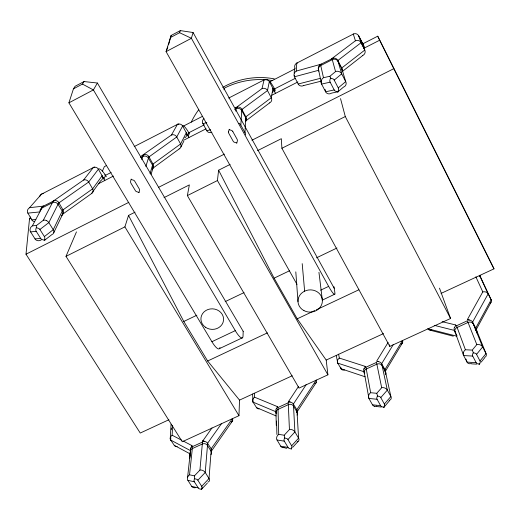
<?xml version="1.0" encoding="UTF-8"?>
<svg xmlns="http://www.w3.org/2000/svg" width="520" height="520" viewBox="0 0 520 520"><rect width="100%" height="100%" fill="white"/><g stroke="black" fill="none" stroke-linecap="round" stroke-linejoin="round"><path stroke-width="0.78" d="M243.191 331.24L243.029 336.082A15.86 3.569 65 0 1 235.281 330.636L93.392 89.921L82.453 84.078L73.444 88.842L68.913 102.823L211.919 341.705A15.801 3.906 65.2 0 0 219.98 347.457M76.46 231.881L66.001 256.347L182.267 441.734L238.959 415.688L239.519 400.114L207.656 361.01L183.794 321.477L128.537 215.436L135.057 212.167M245.486 134.953L245.511 134.57A4.134 3.425 39.2 0 0 244.992 132.607L245.707 117.767A45.929 6.292 63.4 0 1 245.843 116.825L241.917 109.466L267.495 90.571L269.328 81.562A3.906 3.861 11.4 0 0 264.056 79.905L228.683 98.066M172.647 425.607L172.12 435.207L182 440.394M190.431 454.051L174.291 445.354L170.69 440.063L170.82 437.678M171.269 429.715L171.359 428.123M228.514 131.95L228.858 130.41A5.798 5.564 4.9 0 1 229.249 129.662L231.862 130.501A3.302 3.166 5.7 0 1 232.823 131.553M171.073 424.242L170.242 438.861M244.992 132.607L240.832 125.093L241.742 110.552A54.301 7.442 63.4 0 1 241.917 109.466M303.726 85.462A4.231 4.062 -83.5 0 1 298.161 84.038L294.463 76.778L294.574 75.251M294.183 73.086L294.495 68.919M235.833 111.169L236.022 108.843A58.455 8.229 63.4 0 1 236.294 107.51L237.049 107.205M189.54 474.799L194.395 475.865L199.933 470.087L202.312 444.015A39.059 11.57 66.6 0 0 202.41 442.084L192.446 446.647A38.994 11.921 66.7 0 1 192.322 448.591L189.54 474.799A4.543 3.991 -45.6 0 0 187.577 477.457L187.408 478.589A3.79 3.328 -45.6 0 0 187.889 480.331M168.922 419.731L140.238 433.05L26 254.208L29.51 218.907L30.602 216.931M190.359 451.366L189.664 458.406L190.508 450.522L187.583 477.457M467.538 319.332L482.788 291.896L475.878 276.829M164.015 197.619L189.358 184.893L187.363 195.592L299.033 388.089L327.912 374.822L217.425 180.544L218.614 170.196L230.145 164.405M467.512 319.572L467.532 319.436A1.287 0.637 -8.6 0 0 467.818 319.923L467.903 319.904M224.036 89.798L224.237 88.218A75.329 71.851 0 0 1 272.441 80.548M245.882 120.549A4.394 3.848 50 0 0 246.155 119.892A4.115 3.621 47.3 0 0 245.837 116.825L271.278 97.747L272.922 88.484L275.49 93.255M45.487 239.564L52.123 234.41A4.817 3.478 42.7 0 0 53.84 232.544L53.898 231.524A4.017 2.905 42.7 0 0 53.248 229.697L48.822 222.625A4.03 2.912 43.1 0 0 47.359 221.084L46.273 220.48M236.294 107.51L235.358 108.127L262.028 88.608L264.056 79.905A15.607 1.69 63.1 0 1 264.543 79.761M368.68 395.428L368.485 396.604A3.842 3.328 -58.6 0 0 368.907 398.431L372.482 404.8A3.829 3.315 -58.4 0 0 373.75 406.01L374.764 406.309M463.45 352.501L463.242 353.697A3.881 3.302 -64 0 0 463.638 355.57L467.071 362.128A3.874 3.289 -63.8 0 0 468.312 363.382L469.3 363.701A4.647 3.946 -63.8 0 0 471.146 363.474M168.584 44.785L171.106 35.484L180.336 30.602L193.083 32.52L334.21 288.269M193.083 32.52L191.399 38.291L328.647 286.383A16.107 2.184 64.4 0 0 334.874 292.695L333.976 286.695M151.112 174.343L152.925 168.175M298.389 386.633L288.6 401.434M150.046 173.556L152.542 165.165A45.22 10.348 63.4 0 1 152.99 164.073L180.596 143.988L186.258 132.795L188.91 137.442M190.645 448.292L190.801 447.856M171.106 35.484L166.082 51.623L296.992 284.362M288.652 401.265L288.626 401.356A1.235 0.663 -14.8 0 0 288.724 401.934M288.386 402.135L288.223 402.662M145.853 166.413L148.441 158.165A53.462 12.239 63.4 0 1 148.993 156.904L176.748 136.981L182.624 126.022A3.854 3.744 29.3 0 0 177.424 124.391L134.212 146.582M66.001 256.347L124.891 226.869L128.537 215.436M363.857 369.025L364.026 368.57M141.772 159.523L142.773 156.501A57.551 13.383 63.4 0 1 143.526 154.941L144.267 154.642M170.287 37.629L179.602 32.702L180.336 30.602M167.797 47.073L166.082 51.623L191.399 38.291L179.602 32.702M211.991 427.915L202.924 440.746M203.028 440.479L202.963 440.654A1.222 0.67 -18.3 0 0 203.008 441.181M202.858 440.928L202.475 441.916M102.434 171.093L104.338 166.647L106.502 165.535M276.166 408.785L276.003 409.234A3.783 3.211 -42.7 0 0 276.263 411.899M454.5 327.164L454.337 327.574A3.868 3.204 -53.5 0 0 454.46 330.428A44.805 2.522 64 0 1 455.156 332.28L463.638 355.57L472.719 356.07L476.164 362.681A3.127 2.736 -13.2 0 0 476.99 363.603L479.382 364.338A5.486 4.817 -13 0 0 479.798 363.695L480.233 362.356A3.179 2.782 -13.1 0 0 479.993 360.958M53.833 232.537L62.302 214.936M180.967 146.9L183.827 141.16M40.703 238.427A3.218 2.925 20.8 0 0 41.684 239.415L44.239 240.201A5.655 5.135 21 0 0 44.577 239.506L44.831 238.069A3.27 2.971 20.9 0 0 44.376 236.567L39.904 229.476A3.224 2.931 21.6 0 0 38.916 228.482L36.355 227.689A5.668 5.154 21.3 0 0 36.017 228.391L35.77 229.833A3.283 2.983 21.5 0 0 36.224 231.342L40.703 238.427L35.041 238.914L30.589 231.888A4.069 3.906 -30 0 1 30.011 229.905L30.18 228.664A4.875 4.68 -30.1 0 1 32.351 225.875L41.906 208.052A56.57 18.779 63.4 0 1 43.16 206.258L54.327 200.623M475.651 330.59L491.094 302.166M475.079 328.985L475.846 327.587M479.986 276.913A3.744 3.204 -19.1 0 0 479.713 275.269L491.153 299.786L475.703 328.159A4.056 3.1 10.7 0 1 475.741 330.46M484.757 357.344A4.803 3.666 19.7 0 0 486.038 356.168L486.35 355.251A4.004 3.055 19.6 0 0 486.044 353.574L482.638 346.976L473.33 323.98A44.941 1.748 63.8 0 0 472.57 322.147L488.137 293.852L479.603 275.535M73.444 88.842L75.108 86.281L84.038 81.555L97.383 83.018L93.392 89.921L68.913 102.823M385.028 371.878L402.474 342.849M389.155 400.394A4.674 3.439 24.8 0 0 390.995 399.003L391.248 398.125A3.894 2.867 24.8 0 0 390.871 396.507L387.329 390.098L382.103 365.657A44.259 5.583 64.7 0 0 381.647 363.721L393.367 344.442M388.115 342.433L376.772 360.965A1.254 0.657 -11.4 0 0 376.961 361.53M82.453 84.078L84.038 81.555M297.017 411.976L316.336 382.388M316.167 380.172L296.829 409.728A3.868 2.775 19.7 0 1 296.66 412.51M297.141 441.857A4.563 3.211 28.7 0 0 298.818 440.55L299.013 439.712A3.802 2.678 28.7 0 0 298.578 438.146L294.905 431.912L293.527 406.12A43.609 9.197 65.6 0 0 293.351 404.085L306.183 384.651M211.224 451.38L232.596 420.829M232.317 418.697L211.205 448.767A50.824 14.898 66.6 0 1 211.114 451.295A3.796 3.289 4.1 0 1 211.016 454.584M221.422 423.728L207.571 443.3A42.991 12.597 66.6 0 1 207.48 445.432L205.231 472.485L209.02 478.543A3.731 2.483 31.6 0 1 209.514 480.058L209.365 480.863A4.472 2.977 31.7 0 1 207.85 482.092M44.369 236.574L53.248 229.697L62.231 211.114A44.532 14.157 63.4 0 1 62.985 209.885L92.612 188.851L102.063 175.851L104.787 180.375M191.353 446.901L191.834 446.29M52.572 201.578L83.584 180.011L93.262 167.609A15.164 4.212 62.6 0 1 94.79 167.186M62.894 213.961L62.147 214.611M481.195 362.076L484.594 357.916M472.57 322.147L475.703 328.159A53.125 2.067 63.8 0 1 476.606 330.343L486.038 353.574L479.986 360.965L476.548 354.341L482.638 346.976A4.011 3.075 19.8 0 0 481.325 345.507L480.22 344.91A4.803 3.686 19.8 0 0 476.808 344.604L472.219 350.097L465.413 349.759A4.654 3.958 -64 0 0 463.437 352.501M389.441 400.784L383.871 407.31L381.491 406.594A3.055 2.672 -6.7 0 1 380.653 405.697L377.072 399.276A3.114 2.73 -6.6 0 1 376.786 397.917L377.163 396.611A5.375 4.719 -6.7 0 1 377.559 395.98L379.938 396.695A3.055 2.684 -6.5 0 1 380.783 397.599L384.358 404.034A3.107 2.717 -6.6 0 1 384.644 405.385L384.26 406.679A5.362 4.7 -6.4 0 1 383.864 407.31A7.514 1.001 65.6 0 0 383.955 406.796M384.358 404.034L390.871 396.507L385.509 371.846A52.325 6.604 64.7 0 0 384.956 369.538L381.647 363.721M380.783 397.599L387.329 390.098A3.9 2.879 24.9 0 0 386.016 388.668L384.937 388.063A4.674 3.451 25 0 0 381.687 387.712L376.76 393.309L370.643 392.71A4.602 3.985 -58.6 0 0 368.667 395.428M319.345 65.37L319.761 64.955M42.042 207.142L42.439 206.739A3.607 3.107 -52.4 0 1 42.588 206.589L42.725 206.511M194.441 475.937A7.3 2.197 68.1 0 0 194.675 478.719A5.194 4.459 4.4 0 0 194.298 479.291L194.006 480.519A3.003 2.581 4.6 0 0 194.357 481.806L198.198 487.877A2.951 2.529 4.3 0 0 199.062 488.722L201.396 489.398L207.279 483.184M292.819 447.2L298.044 441.435M291.636 445.79L287.931 439.543A3.003 2.613 -0.4 0 0 287.072 438.666L284.707 437.964A5.278 4.596 -0.6 0 0 284.343 438.581L284.005 439.849A3.055 2.659 -0.5 0 0 284.323 441.168L288.041 447.408A2.997 2.6 -0.7 0 0 288.899 448.279L291.252 448.975A5.265 4.576 -0.4 0 0 291.616 448.37L291.961 447.109A3.049 2.646 -0.6 0 0 291.642 445.79L298.578 438.146L297.05 412.146A51.552 10.875 65.6 0 0 296.829 409.728L293.351 404.085M287.931 439.543L294.905 431.912A3.809 2.684 28.9 0 0 293.586 430.515L292.539 429.916A4.57 3.224 28.9 0 0 289.445 429.526L284.193 435.214L278.726 434.375L278.031 409.376A39.553 8.86 65.8 0 0 277.914 407.518L288.178 402.825A39.617 8.482 65.6 0 1 288.32 404.671L289.439 429.52M201.396 489.398A5.181 4.439 4.5 0 0 201.74 488.807L202.04 487.584A2.997 2.568 4.4 0 0 201.689 486.304L209.02 478.543L211.114 451.295L207.48 445.432A3.802 3.302 4.4 0 0 202.312 444.015L192.322 448.591A3.796 3.296 4.9 0 0 190.593 452.582M201.682 486.304L197.853 480.226L205.231 472.485A3.731 2.496 31.9 0 0 203.911 471.113L202.891 470.522A4.479 2.99 31.9 0 0 199.94 470.093M62.445 214.357L91.403 193.661L100.718 180.707A3.822 3.562 20.6 0 0 102.056 175.851M338.247 87.893L334.204 80.1A3.374 3.256 -19 0 0 333.255 79.008L330.623 78.15A5.935 5.72 -19.8 0 0 330.2 78.923L329.803 80.509A3.432 3.315 -19.5 0 0 330.142 82.16L334.197 89.941A3.367 3.244 -18.9 0 0 335.14 91.02L337.76 91.877A5.915 5.7 -18.1 0 0 338.182 91.111L338.585 89.531A3.425 3.296 -18.5 0 0 338.254 87.887L345.709 81.608L341.881 68.835A46.664 1.97 63.4 0 1 341.673 68.049L337.825 60.509L361.082 42.705L358.592 35.672L363.61 45.273M334.204 80.1L341.712 73.853L338.052 61.406A55.166 2.333 63.4 0 1 337.825 60.509M335.543 71.585L329.901 76.245L323.479 77.721A5.064 4.641 -80.8 0 0 321.295 80.607L321.094 81.933A4.225 3.868 -80.9 0 0 321.581 84.078L325.618 91.78A4.212 3.854 -80.1 0 0 327.048 93.314L328.178 93.769A5.05 4.622 -80.1 0 0 331.513 93.126L337.968 91.767L343.551 87.055A5.044 4.446 34.4 0 0 345.911 84.812L346.157 83.642A4.205 3.712 34.3 0 0 345.716 81.608L341.712 73.853A4.212 3.725 35.2 0 0 340.249 72.195L339.066 71.578A5.05 4.466 35.2 0 0 335.55 71.591L332.274 59.651A59.384 2.736 63.4 0 1 332.046 58.559L332.807 58.24M362.837 55.445L342.257 71.559A4.309 4.167 -21.9 0 0 341.881 68.835L338.052 61.406A4.323 4.186 -22.7 0 0 332.274 59.651L320.743 65.54A4.303 4.173 -19.5 0 0 318.844 71.207L321.581 84.078L330.148 82.16M39.904 229.476L48.822 222.625L58.019 204.308A52.65 16.744 63.4 0 1 58.923 202.885L88.706 182.013L98.397 169.214A11.382 3.127 62.6 0 1 105.489 175.396L106.32 176.781M323.479 77.721L320.743 65.54A59.273 3.4 63.4 0 1 320.574 64.422L331.156 59.15L355.426 40.762L353.256 33.956L353.685 34.619M245.531 121.076L269.588 102.927M152.36 168.584L179.147 148.98M140.446 156.656L171.457 134.999L177.424 124.391A15.386 2.99 62.9 0 1 178.886 124.365M331.214 59.111L332.046 58.559M142.545 155.584L143.526 154.941M222.697 87.419C238.134 78.533 256.783 75.55 274.261 78.858M183.742 125.931L202.508 116.311M269.646 81.887L294.911 68.933M105.391 175.389L111.169 172.432M188.461 132.925L204.353 124.806M274.417 88.992L295.367 78.286M361.822 44.317L377.715 36.192L494 268.84L441.044 293.417M140.608 157.606L142.773 156.501A4.173 3.939 17.2 0 1 148.441 158.165L152.542 165.165A4.167 3.926 16.2 0 1 152.152 169.578M234.624 109.558L236.022 108.843A4.225 4.075 4.5 0 1 241.742 110.552L245.707 117.767A4.219 4.062 3.5 0 1 245.719 121.563M29.51 218.907L30.953 218.172M98.241 183.833L113.438 176.078M183.619 140.263L206.05 128.817M271.889 95.219L297.934 81.926M363.772 48.328L379.691 40.209L377.715 36.192M26 254.208L128.817 202.339M158.502 187.363L224.393 154.122M251.908 140.244L393.829 68.647L379.691 40.209M257.543 150.644L281.327 138.697L281.899 148.265L389.799 346.392L450.56 318.481L439.485 288.145M187.363 195.592L217.425 180.544M281.899 148.265L345.287 116.532L340.529 98.624M183.794 321.477L196.865 315.211M225.18 301.632L244.056 292.578M218.614 170.196L274.111 278.161L289.464 270.797M316.511 257.822L336.986 248.008M242.587 337.695L219.505 348.595M322.777 299.923L334.834 294.138M211.919 341.705L235.281 330.636M320.613 290.192L328.647 286.383M207.656 361.01L267.41 332.865M274.111 278.161L297.219 318.819L314.821 310.531M316.284 309.842L358.82 289.803M239.519 400.114L292.208 375.772M327.912 374.822L326.196 360.068L383.519 333.587M321.483 64.097L296.257 71.071L296.764 63.109L353.269 34.093A4.004 3.933 -37.2 0 1 358.612 35.776L363.916 46.306L362.882 43.836A3.958 0.878 -27.3 0 0 361.712 43.764M294.463 76.778L318.702 70.272A54.997 3.361 63.4 0 0 318.844 71.207M298.22 84.006L320.209 78.377M303.758 85.527L321.432 81.081M206.843 122.707L202.897 123.604L206.733 130.656L210.691 129.812M334.197 89.941L325.618 91.78L325.104 89.453M333.171 58.162L333.638 58.11A4.284 4.088 50.2 0 1 337.89 60.476M237.393 107.133L237.835 107.088A4.219 3.854 52.1 0 1 241.989 109.434M144.593 154.577L145.022 154.537A4.154 3.627 52.6 0 1 149.071 156.865M54.639 200.564L55.042 200.538A4.095 3.413 52.8 0 1 59.007 202.846M43.771 206.083L29.562 207.688L41.47 194.207L93.262 167.609A3.816 3.621 32.6 0 1 98.397 169.214L103.981 179.036L105.489 175.396A3.77 0.812 -30.6 0 0 104.819 175.045M32.344 225.869L36.576 225.414L43.277 220.305L52.397 202.69A56.673 18.226 63.4 0 1 53.599 200.922M39.111 212.004L27.885 213.122L31.837 219.843L35.88 219.518M30.589 231.888L36.231 231.335M468.117 319.917L468.709 319.956M476.164 362.681L467.071 362.128L465.959 359.093M471.458 363.838L476.574 364.156M377.423 361.53L377.832 361.562M194.643 478.693L196.989 479.375A2.951 2.535 4.7 0 1 197.86 480.226M138.873 192.381L136.292 191.575A3.25 3.035 16 0 1 135.323 190.554L130.982 183.248A3.315 3.1 16.9 0 1 130.559 181.701L130.852 180.206A5.727 5.362 16.6 0 1 131.216 179.484L133.803 180.297A3.256 3.049 17 0 1 134.778 181.317L139.113 188.636A3.308 3.087 16.1 0 1 139.529 190.183L139.237 191.659A5.713 5.337 16.4 0 1 138.873 192.381A7.794 1.956 63.3 0 0 139.12 192.472M289.146 401.928L289.575 401.973M377.072 399.276L368.914 398.431L364.462 373.711A44.129 6.312 64.9 0 0 364.059 371.755A3.816 3.211 -48.4 0 1 363.883 369.031M372.482 404.8L380.653 405.697M376.701 406.523L381.31 407.037M203.32 441.162L203.84 441.22M468.969 319.989L469.424 320.053M378.072 361.595L378.521 361.666M289.815 401.999L290.245 402.077M283.069 447.642L282.042 447.363A3.802 3.322 -52.2 0 1 280.735 446.193L277.036 439.998A3.809 3.335 -52.2 0 1 276.582 438.21L276.764 437.06A4.563 3.998 -52.3 0 1 278.733 434.382M277.036 439.998L284.329 441.168M204.067 441.259L204.483 441.337M280.735 446.193L288.041 447.408M284.804 447.928L286.858 448.272M194.363 481.806L187.889 480.331L191.705 486.356A3.783 3.315 -45.7 0 0 193.044 487.487L194.09 487.747A4.537 3.978 -45.7 0 0 195.624 487.591M191.705 486.356L198.198 487.877M442.13 321.659L455.377 324.903L456.372 325.683M434.213 325.338L454.46 330.428L455.865 333.086M428.006 328.796L456.846 336.206M430.06 330.187L453.278 336.18M365.794 367.146L364.975 366.308L339.339 358.072L338.585 354.172M336.265 355.362L337.74 363.123L364.059 371.755L364.806 373.041M337.74 363.123L341.042 368.745L365.144 376.792M277.836 407.413L277.18 406.517L254.56 397.176L254.319 393.218M252.571 394.024L253.045 402.129L276.269 411.892A43.485 9.88 65.8 0 1 276.387 413.946A3.854 3.387 -0.2 0 1 278.031 409.376L288.32 404.671A3.861 3.4 -0.9 0 1 293.527 406.12L297.05 412.146A3.854 3.387 -1.1 0 1 297.135 415.084M276.146 415.948L256.503 407.582L253.045 402.129M183.411 441.135L191.88 445.582L192.387 446.537M170.69 440.063L190.268 450.522M239.005 123.24L239.375 123.474A4.147 3.445 39.9 0 1 240.838 125.093M277.18 406.517L277.225 406.575A1.326 0.702 -44.3 0 1 277.336 407.147M297.219 318.819L326.196 360.068M124.891 226.869L238.959 415.688M97.383 83.018L243.185 331.344M58.923 202.885L62.985 209.885A3.998 3.152 49.3 0 1 63.453 212.752A4.264 3.341 51.4 0 1 63.258 213.363M92.612 188.851L88.706 182.013A4.088 3.328 48.5 0 0 83.616 180.069M189.612 134.16L188.838 132.795A11.544 2.204 62.9 0 0 182.624 126.022L188.123 136.071L188.838 132.795A3.802 0.839 -29.6 0 0 188.26 132.496M232.817 131.553L237.016 139.107A3.348 3.204 4.7 0 1 237.393 140.699L237.049 142.227A5.785 5.538 5.2 0 1 236.659 142.968L234.058 142.136A3.296 3.152 4.4 0 1 233.097 141.089L228.897 133.549A3.354 3.218 5.3 0 1 228.514 131.95M148.993 156.904L152.99 164.073A4.05 3.38 48.7 0 1 153.381 167.044A4.329 3.588 51 0 1 153.153 167.674M176.748 136.981L180.596 143.988A4.134 3.543 47.1 0 1 179.12 148.915M275.353 90.356L274.599 88.959A11.713 1.228 63.1 0 0 269.328 81.562L274.736 91.845L274.599 88.959A3.868 0.865 -28.5 0 0 273.825 88.751M267.495 90.571L271.278 97.747M345.287 116.532L450.56 318.481M456.989 335.797L455.156 332.28A4.011 3.555 -13.2 0 1 457.125 327.45A40.748 2.151 64 0 0 456.488 325.774L467.363 320.794A40.82 1.729 63.9 0 1 468.039 322.459L476.801 344.591M191.88 445.582L191.912 445.647A1.326 0.657 -46.7 0 1 191.958 446.245M488.137 293.852L491.153 299.786M362.206 46.209A4.011 3.874 -29.9 0 0 362.161 42.848L364.618 47.697M361.082 42.705L364.787 50.063A4.258 4.024 39.6 0 1 362.804 55.38M393.829 68.647L494 268.84M465.413 349.759L457.125 327.45L468.039 322.459A4.024 3.562 -14 0 1 473.33 323.98L476.606 330.343A4.011 3.549 -14 0 1 476.749 332.95M362.167 42.848L364.787 50.063L341.673 68.049A4.173 3.874 43.7 0 1 341.952 71.025M389.428 344.819L389.799 346.392M381.68 387.706L376.857 364.169A40.209 5.207 64.8 0 0 376.454 362.414L365.892 367.244A40.138 5.603 64.9 0 1 366.262 369.012L370.643 392.71M340.737 367.172L341.042 368.745M318.949 272.35L322.381 300.437M302.198 263.653L304.636 291.148M295.802 271.875L297.986 301.62M276.569 421.05L276.9 434.473M275.958 412.237L276.276 425.412M191.25 122.174A75.329 71.851 0 0 1 198.731 109.701M43.238 193.661A15.034 4.947 62.4 0 0 41.47 194.207A3.79 3.549 33.5 0 0 39.669 196.716M27.827 213.148A4.108 3.998 -11.8 0 1 29.595 207.747M34.684 221.676A4.101 3.991 -13.4 0 1 31.779 219.882M92.671 188.832A4.075 3.322 48 0 1 91.37 193.603M61.561 215.8A4.127 3.783 21.2 0 0 62.231 211.114L58.019 204.308A4.134 3.796 22 0 0 52.397 202.69L41.906 208.052A4.134 3.776 22.3 0 0 39.949 211.296M42.679 206.394A0.832 0.364 -42.2 0 1 43.251 206.135M35.035 238.914A4.062 3.887 -31.2 0 0 36.576 240.286L37.772 240.662A4.869 4.667 -31.2 0 0 41.21 239.909M43.277 220.311A4.83 3.491 43 0 1 46.28 220.467M45.455 239.506A7.67 2.646 63.1 0 1 44.259 240.247M36.38 227.721A7.67 2.646 63 0 1 36.608 225.466M41.035 209.339A4.154 4.05 -14.4 0 1 42.068 207.161M54.334 200.72A3.666 2.977 -57.4 0 1 54.639 200.649M62.953 213.714A4.173 2.769 82 0 1 62.842 213.876M252.993 402.162A3.842 3.315 -40.2 0 1 254.592 397.228M259.012 408.87A3.835 3.302 -40.2 0 1 256.458 407.622M316.225 380.159A3.868 2.847 18.8 0 1 314.711 383.663M293.384 404.079A3.783 2.743 19.4 0 0 291.089 402.304A4.043 2.827 20.2 0 0 290.342 402.077M284.758 438.016A7.404 1.606 66.7 0 1 284.245 435.299M291.551 447.922A7.404 1.619 66.8 0 1 291.258 448.994M284.583 447.499A4.556 3.985 -52.3 0 1 283.069 447.649M277.608 407.037A1.982 0.403 -50.7 0 1 277.089 407.726M276.374 408.831A4.167 2.938 -49.2 0 1 276.919 407.934M289.503 401.791A3.958 1.781 14.8 0 1 289.757 401.824M186.258 132.802A3.861 3.686 14 0 1 184.769 137.794M171.489 135.057A4.141 3.555 47.8 0 1 176.8 136.955M131.255 179.53A7.8 1.956 63.2 0 1 131.163 179.042M144.274 154.745A3.705 3.094 -52.2 0 1 144.593 154.667M152.815 168.051A4.238 3.042 83.5 0 1 152.691 168.22M431.776 329.959A3.92 3.302 -51.4 0 1 427.954 328.835M491.218 299.767A4.062 3.166 9.2 0 1 490.185 303.108M482.82 291.947A4.069 3.179 9.3 0 1 488.196 293.833M472.602 322.14A3.972 3.062 10.2 0 0 470.321 320.288A4.238 3.185 11.5 0 0 469.528 320.06M473.519 353.015A7.638 0.332 64.2 0 1 472.401 350.441M472.713 356.07A3.185 2.795 -13.3 0 1 472.472 354.673L472.901 353.327A5.499 4.83 -13.4 0 1 473.317 352.677L475.716 353.412A3.127 2.75 -13.1 0 1 476.548 354.341M479.07 363.389A7.638 0.345 64.4 0 1 479.336 364.175M455.416 324.974A1.359 0.786 -37.1 0 1 455.702 325.475M455.949 325.377A2.028 0.566 -48.7 0 1 455.618 325.865M454.734 327.236A4.251 2.815 -56.5 0 1 455.286 326.313M468.689 319.793A4.16 2.171 9.6 0 1 468.962 319.82M170.631 440.096A3.822 3.296 -34.3 0 1 172.153 435.253M177.203 446.563A3.816 3.276 -34.4 0 1 174.239 445.393M232.375 418.685A3.796 2.684 22.2 0 1 231.094 422.038M211.315 451.282A3.796 2.607 22.8 0 0 211.178 448.773L207.571 443.3A3.718 2.574 22.5 0 0 205.309 441.565A3.965 2.646 23.2 0 0 204.575 441.337M201.988 487.916A7.3 2.21 68.2 0 1 201.403 489.418M190.996 447.896A4.154 2.971 -45 0 1 191.536 447.005M190.678 450.313A3.757 3.198 -36.9 0 1 190.665 448.299M203.73 441.038A3.887 1.586 16.5 0 1 203.983 441.071M337.688 363.155A3.874 3.322 -46.1 0 1 339.365 358.124M344.539 369.954A3.868 3.308 -46.1 0 1 340.99 368.784M401.043 344.071A3.952 3.01 14.5 0 0 402.474 340.541L384.956 369.538A3.952 2.945 15.7 0 1 385.073 371.82M385.625 374.621A3.926 3.471 -7.3 0 0 385.509 371.846L382.103 365.657A3.933 3.484 -7.2 0 0 376.857 364.169L366.262 369.012A3.926 3.478 -6.4 0 0 364.462 373.711M381.68 363.707A3.868 2.905 15.3 0 0 379.392 361.901A4.127 3.01 16.3 0 0 378.619 361.673M377.637 396.084A7.521 0.988 65.5 0 1 376.831 393.438M376.643 406.062A4.596 3.972 -58.5 0 1 374.764 406.322M365.007 366.385A1.333 0.747 -41 0 1 365.216 366.912M365.476 366.808A1.996 0.481 -49.9 0 1 365.072 367.361M364.247 368.628A4.199 2.886 -53.1 0 1 364.793 367.718M377.787 361.394A4.05 1.976 12.5 0 1 378.053 361.426M272.916 88.484A3.906 3.796 -3.7 0 1 272.662 92.43M202.839 123.637A4.16 4.082 -77.1 0 1 203.977 118.515M211.894 132.243A4.154 4.069 -75.1 0 1 206.674 130.696M271.336 97.721A4.192 3.783 45.2 0 1 269.555 102.862M262.061 88.666A4.199 3.79 46.2 0 1 267.553 90.538M236.86 143.111A7.923 1.242 63.4 0 1 236.697 143.046M229.314 129.753A7.93 1.222 63.4 0 1 229.171 129.285M237.061 107.309A3.764 3.211 -45 0 1 237.393 107.237M295.094 68.257A11.765 0.936 63.2 0 0 295.067 68.361A3.933 3.9 -12.4 0 1 296.764 63.109A15.697 1.19 63.2 0 1 297.303 63.206M294.398 76.811A4.238 4.069 -84.6 0 1 296.283 71.136M355.459 40.827A4.264 4.037 41.3 0 1 361.14 42.673M318.702 70.272A4.303 4.108 -85 0 1 319.384 65.403M319.943 64.656A0.865 0.423 -34.3 0 1 320.645 64.285M337.831 91.501A8.06 0.429 63.6 0 1 337.838 92.04M330.837 78.514A8.06 0.41 63.6 0 1 330.005 76.447M319.748 64.942A3.77 3.361 -27.4 0 1 319.911 64.799M332.826 58.357A3.848 3.302 -36.3 0 1 333.177 58.273M303.986 310.635A12.213 11.109 -3.6 0 0 322.394 300.95A12.213 11.109 -3.6 0 0 304.168 291.382A12.213 11.109 -3.6 0 0 303.986 310.635M205.387 327.19A11.349 10.277 4.8 0 0 223.503 320.574A11.349 10.277 4.8 0 0 207.864 309.562A11.349 10.277 4.8 0 0 205.387 327.19"/></g></svg>
